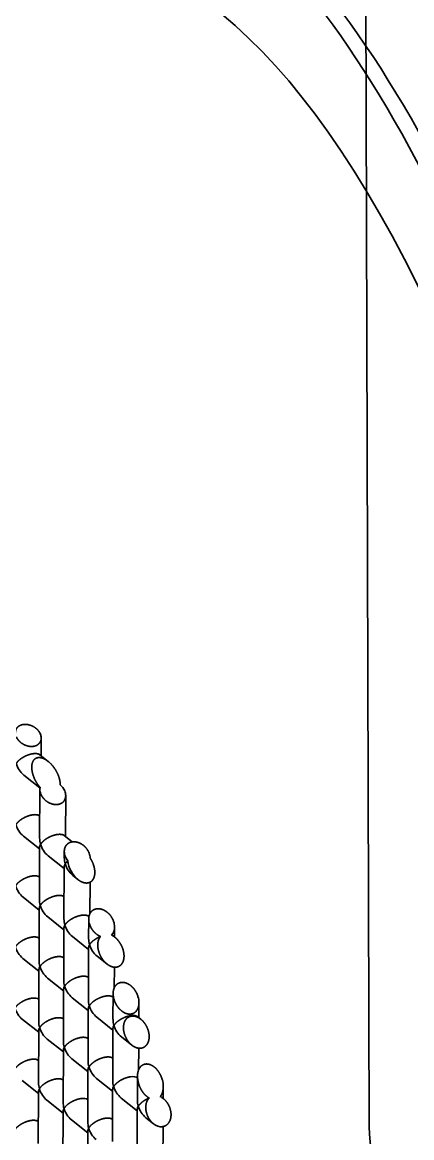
# Model space of a CAD drawing. Extents: x 23 to 587, y 4 to 413.
# Drawn here: x 427.5 to 435.02, y 151.61 to 173.17 of the extents above; entities that cross this region are included whole.
import ezdxf

# ---------------------------------------------------------------- set-up
doc = ezdxf.new("R2010")
doc.units = 0
doc.layers.get('0').update_dxf_attribs({"lineweight": 13})

# ---------------------------------------------------------------- blocks, each defined once
blk = doc.blocks.new('BLOCK6941')
at = {"color": 7, "lineweight": 35, "ltscale": 0.01708}
blk.add_line((3.295, 32.591), (3.291, 31.908), dxfattribs=at)
at = {"color": 7, "lineweight": 35, "ltscale": 0.010265}
blk.add_line((3.564, 31.691), (3.243, 31.946), dxfattribs=at)
at = {"color": 7, "lineweight": 35, "ltscale": 0.020012}
blk.add_line((3.246, 30.665), (2.62, 31.164), dxfattribs=at)
at = {"color": 7, "lineweight": 35, "ltscale": 0.047029}
blk.add_line((3.242, 30.61), (3.233, 28.729), dxfattribs=at)
at = {"color": 7, "lineweight": 35, "ltscale": 0.039578}
blk.add_line((4.241, 30.369), (4.233, 28.786), dxfattribs=at)
at = {"color": 7, "lineweight": 35, "ltscale": 0.00016101}
for p, q in [((3.237, 29.58), (3.232, 29.584)), ((3.226, 27.217), (3.221, 27.221)), ((4.179, 26.458), (4.174, 26.462)), ((3.214, 24.854), (3.209, 24.858)), ((4.167, 24.095), (4.162, 24.099)), ((5.12, 23.336), (5.115, 23.34)), ((3.203, 22.492), (3.198, 22.496)), ((6.074, 22.576), (6.069, 22.58)), ((4.156, 21.732), (4.151, 21.736)), ((5.109, 20.973), (5.104, 20.977)), ((3.192, 20.129), (3.187, 20.133)), ((6.062, 20.213), (6.057, 20.217)), ((7.015, 19.454), (7.01, 19.458)), ((4.145, 19.369), (4.14, 19.373)), ((5.098, 18.61), (5.093, 18.614)), ((3.18, 17.766), (3.175, 17.77)), ((6.051, 17.851), (6.046, 17.855))]:
    blk.add_line(p, q, dxfattribs=at)
at = {"color": 7, "lineweight": 35, "ltscale": 0.019884}
for p, q in [((3.231, 28.306), (2.609, 28.802)), ((4.184, 27.547), (3.562, 28.042)), ((3.22, 25.943), (2.597, 26.439)), ((4.173, 25.184), (3.551, 25.679)), ((5.126, 24.425), (4.504, 24.92)), ((3.208, 23.581), (2.586, 24.076)), ((4.161, 22.821), (3.539, 23.317)), ((5.114, 22.062), (4.492, 22.557)), ((3.197, 21.218), (2.575, 21.713)), ((6.067, 21.302), (5.445, 21.798)), ((4.15, 20.458), (3.528, 20.954)), ((5.103, 19.699), (4.481, 20.195)), ((6.056, 18.94), (5.434, 19.435)), ((3.185, 18.855), (2.563, 19.351)), ((4.139, 18.096), (3.516, 18.591)), ((7.009, 18.18), (6.387, 18.676)), ((5.092, 17.336), (4.47, 17.832))]:
    blk.add_line(p, q, dxfattribs=at)
at = {"color": 7, "lineweight": 35, "ltscale": 0.00981}
blk.add_line((4.492, 28.58), (4.185, 28.824), dxfattribs=at)
at = {"color": 7, "lineweight": 35, "ltscale": 0.050027}
for p, q in [((3.231, 28.368), (3.222, 26.366)), ((4.184, 27.608), (4.175, 25.607)), ((3.22, 26.005), (3.21, 24.004)), ((4.173, 25.245), (4.163, 23.244)), ((5.126, 24.486), (5.116, 22.485)), ((3.208, 23.642), (3.199, 21.641)), ((4.162, 22.883), (4.152, 20.882)), ((5.115, 22.123), (5.105, 20.122)), ((3.197, 21.279), (3.188, 19.278)), ((6.068, 21.364), (6.058, 19.363)), ((4.15, 20.52), (4.141, 18.519)), ((5.103, 19.761), (5.094, 17.76)), ((6.056, 19.001), (6.047, 17)), ((3.186, 18.917), (3.176, 16.916)), ((4.139, 18.157), (4.129, 16.156)), ((7.009, 18.242), (7, 16.241)), ((5.092, 17.398), (5.082, 15.397))]:
    blk.add_line(p, q, dxfattribs=at)
at = {"color": 7, "lineweight": 35, "ltscale": 0.0062}
blk.add_line((4.187, 28.218), (4.186, 27.97), dxfattribs=at)
at = {"color": 7, "lineweight": 35, "ltscale": 0.006405}
blk.add_line((4.715, 27.123), (4.515, 27.283), dxfattribs=at)
at = {"color": 7, "lineweight": 35, "ltscale": 0.030483}
blk.add_line((5.181, 27.02), (5.176, 25.801), dxfattribs=at)
at = {"color": 7, "lineweight": 35, "ltscale": 0.000420967}
blk.add_line((5.14, 25.692), (5.127, 25.702), dxfattribs=at)
at = {"color": 7, "lineweight": 35, "ltscale": 0.018788}
blk.add_line((5.131, 25.599), (5.128, 24.848), dxfattribs=at)
at = {"color": 7, "lineweight": 35, "ltscale": 0.009581}
blk.add_line((6.13, 25.288), (6.128, 24.905), dxfattribs=at)
at = {"color": 7, "lineweight": 35, "ltscale": 0.001916}
blk.add_line((6.14, 24.895), (6.08, 24.943), dxfattribs=at)
at = {"color": 7, "lineweight": 35, "ltscale": 0.01205}
blk.add_line((5.834, 23.86), (5.457, 24.161), dxfattribs=at)
at = {"color": 7, "lineweight": 35, "ltscale": 0.019886}
blk.add_line((6.122, 23.734), (6.119, 22.939), dxfattribs=at)
at = {"color": 7, "lineweight": 35, "ltscale": 0.024804}
blk.add_line((6.074, 22.718), (6.069, 21.726), dxfattribs=at)
at = {"color": 7, "lineweight": 35, "ltscale": 0.014488}
blk.add_line((7.073, 22.362), (7.07, 21.782), dxfattribs=at)
at = {"color": 7, "lineweight": 35, "ltscale": 0.003918}
blk.add_line((7.144, 21.723), (7.022, 21.821), dxfattribs=at)
at = {"color": 7, "lineweight": 35, "ltscale": 0.012696}
blk.add_line((6.796, 20.722), (6.398, 21.039), dxfattribs=at)
at = {"color": 7, "lineweight": 35, "ltscale": 0.020929}
blk.add_line((7.064, 20.603), (7.06, 19.766), dxfattribs=at)
at = {"color": 7, "lineweight": 35, "ltscale": 0.022933}
blk.add_line((7.016, 19.521), (7.011, 18.604), dxfattribs=at)
at = {"color": 7, "lineweight": 35, "ltscale": 0.011257}
blk.add_line((8.014, 19.111), (8.011, 18.66), dxfattribs=at)
at = {"color": 7, "lineweight": 35, "ltscale": 0.001662}
blk.add_line((8.015, 18.657), (7.963, 18.699), dxfattribs=at)
at = {"color": 7, "lineweight": 35, "ltscale": 0.00933}
blk.add_line((7.632, 17.684), (7.34, 17.917), dxfattribs=at)
at = {"color": 7, "lineweight": 35, "ltscale": 0.031912}
blk.add_line((8.006, 17.574), (8, 16.298), dxfattribs=at)
at = {"color": 7, "lineweight": 35}
for centre, radius, start, end in [((2.89, 32.588), 0.405, 0.4686, 24.8364), ((3.205, 31.865), 0.913, 196.3619, 230.1623), ((3.613, 30.609), 0.371, 168.1639, 179.8697), ((3.617, 30.301), 0.638, 23.0437, 49.6597), ((3.713, 30.614), 0.471, 180.4649, 202.9931), ((3.767, 30.366), 0.474, 0.3752, 22.9077), ((3.194, 29.502), 0.913, 196.3619, 230.1623), ((3.469, 28.354), 0.239, 146.5296, 176.692), ((4.07, 28.732), 0.837, 180.2046, 197.1191), ((4.147, 28.743), 0.913, 196.3619, 230.1623), ((4.742, 28.221), 0.555, 180.3671, 201.1331), ((4.622, 27.94), 0.564, 1.7894, 20.9843), ((4.422, 27.594), 0.239, 146.5034, 176.6622), ((5.023, 27.973), 0.837, 180.2046, 197.1191), ((4.695, 27.43), 0.557, 131.9293, 147.8831), ((5.1, 27.984), 0.913, 196.3619, 230.1623), ((4.883, 28.272), 0.705, 200.8329, 217.2893), ((5.444, 27.987), 1.131, 187.2383, 229.8613), ((3.182, 27.14), 0.913, 196.3619, 230.1623), ((4.059, 26.369), 0.837, 180.2046, 197.1191), ((3.458, 25.991), 0.239, 146.5034, 176.6622), ((4.135, 26.38), 0.913, 196.3619, 230.1623), ((5.012, 25.61), 0.837, 180.2046, 197.1191), ((5.792, 25.603), 0.66, 180.2903, 199.3312), ((5.465, 25.285), 0.665, 0.2083, 19.2568), ((4.411, 25.232), 0.239, 146.5034, 176.6622), ((5.088, 25.621), 0.913, 196.3619, 230.1623), ((5.364, 24.472), 0.239, 146.5034, 176.6622), ((5.965, 24.851), 0.837, 180.2046, 197.1191), ((6.041, 24.862), 0.913, 196.3619, 230.1623), ((5.959, 24.783), 0.201, 52.7762, 74.9782), ((5.714, 24.368), 0.678, 51.1107, 64.0704), ((3.171, 24.777), 0.913, 196.3619, 230.1623), ((3.447, 23.628), 0.239, 146.5034, 176.6622), ((4.047, 24.007), 0.837, 180.2046, 197.1191), ((4.124, 24.018), 0.913, 196.3619, 230.1623), ((4.4, 22.869), 0.239, 146.5034, 176.6622), ((5.001, 23.247), 0.837, 180.2046, 197.1191), ((5.077, 23.258), 0.913, 196.3619, 230.1623), ((5.954, 22.488), 0.837, 180.2046, 197.1191), ((6.871, 22.721), 0.797, 180.2236, 197.5528), ((6.27, 22.36), 0.803, 0.1425, 17.4786), ((3.159, 22.414), 0.913, 196.3619, 230.1623), ((5.353, 22.11), 0.239, 146.5296, 176.692), ((6.03, 22.499), 0.913, 196.3594, 230.1725), ((4.036, 21.644), 0.837, 180.2046, 197.1191), ((6.907, 21.729), 0.837, 180.2046, 197.1191), ((3.435, 21.265), 0.239, 146.5034, 176.6622), ((4.113, 21.655), 0.913, 196.3619, 230.1623), ((6.306, 21.35), 0.239, 146.5296, 176.692), ((6.983, 21.74), 0.913, 196.3619, 230.1623), ((4.989, 20.885), 0.837, 180.2046, 197.1191), ((4.388, 20.506), 0.239, 146.5296, 176.692), ((5.066, 20.896), 0.913, 196.3619, 230.1623), ((5.341, 19.747), 0.239, 146.5034, 176.6622), ((5.942, 20.125), 0.837, 180.2046, 197.1191), ((6.019, 20.136), 0.913, 196.3619, 230.1623), ((7.999, 19.524), 0.983, 180.165, 195.764), ((3.424, 18.903), 0.239, 146.5034, 176.6622), ((4.025, 19.281), 0.837, 180.2046, 197.1191), ((4.101, 19.292), 0.913, 196.3619, 230.1623), ((6.294, 18.987), 0.239, 146.5034, 176.6622), ((6.895, 19.366), 0.837, 180.2046, 197.1191), ((6.972, 19.377), 0.913, 196.3619, 230.1623), ((7.023, 19.109), 0.991, 0.084, 15.6883), ((7.848, 18.606), 0.837, 180.1991, 197.116), ((7.842, 18.539), 0.201, 52.7762, 74.9784), ((7.641, 18.192), 0.598, 51.1667, 64.9004), ((4.377, 18.144), 0.239, 146.5296, 176.692), ((4.978, 18.522), 0.837, 180.2046, 197.1191), ((5.054, 18.533), 0.913, 196.3619, 230.1623), ((7.248, 18.228), 0.239, 146.5296, 176.692), ((7.925, 18.617), 0.913, 196.3619, 230.1623), ((5.931, 17.763), 0.837, 180.2046, 197.1191), ((5.33, 17.384), 0.239, 146.5296, 176.692), ((6.007, 17.773), 0.913, 196.3619, 230.1623)]:
    blk.add_arc(centre, radius, start, end, dxfattribs=at)
for centre, major_axis, ratio, start_param, end_param in [((5.647, 25.431), (0.309, -0.496), 0.747027, 0.157994, 0.871052), ((2.745, 22.217), (0.489, 0.234), 0.464922, 0.221717, 0.956598), ((2.734, 19.855), (0.489, 0.234), 0.464922, 0.221717, 0.956598), ((6.557, 19.18), (0.489, 0.234), 0.464922, 0.221717, 0.956598), ((4.64, 18.336), (0.489, 0.234), 0.464922, 0.221717, 0.956598), ((7.827, 18.174), (0.244, -0.58), 0.732244, 5.352976, 6.08424)]:
    blk.add_ellipse(centre, major_axis=major_axis, ratio=ratio, start_param=start_param, end_param=end_param, dxfattribs=at)
for points, knots in [([(2.296, 32.804), (2.296, 32.846), (2.303, 32.889), (2.317, 32.929), (2.361, 33.005), (2.434, 33.063), (2.477, 33.086), (2.602, 33.129), (2.746, 33.127), (2.835, 33.109), (2.998, 33.047), (3.13, 32.945), (3.185, 32.887), (3.228, 32.824), (3.258, 32.758)], [0, 0, 0, 0, 0, 0, 0.468689, 0.468689, 0.468689, 0.949083, 0.949083, 0.949083, 1.707859, 1.707859, 1.707859, 2.43646, 2.43646, 2.43646, 2.43646, 2.43646, 2.43646]), ([(3.295, 32.591), (3.295, 32.548), (3.288, 32.505), (3.273, 32.464), (3.229, 32.387), (3.157, 32.327), (3.114, 32.303), (2.989, 32.259), (2.844, 32.262), (2.755, 32.282), (2.592, 32.346), (2.46, 32.45), (2.406, 32.508), (2.363, 32.572), (2.333, 32.638)], [0, 0, 0, 0, 0, 0, 0.471007, 0.471007, 0.471007, 0.953707, 0.953707, 0.953707, 1.715188, 1.715188, 1.715188, 2.446012, 2.446012, 2.446012, 2.446012, 2.446012, 2.446012]), ([(2.328, 31.608), (2.344, 31.634), (2.363, 31.661), (2.387, 31.688), (2.47, 31.771), (2.584, 31.85), (2.677, 31.902), (2.801, 31.952), (2.926, 31.979), (2.945, 31.983), (2.964, 31.986), (2.983, 31.989)], [0, 0, 0, 0, 0, 0, 0.437223, 0.437223, 0.437223, 1.382095, 1.382095, 1.382095, 1.555484, 1.555484, 1.555484, 1.555484, 1.555484, 1.555484]), ([(3.243, 31.946), (3.22, 31.965), (3.189, 31.98), (3.151, 31.991), (3.092, 31.996), (3.027, 31.993), (3.012, 31.992), (2.998, 31.991), (2.983, 31.989)], [0, 0, 0, 0, 0, 0, 0.4890695, 0.4890695, 0.4890695, 0.6239272, 0.6239272, 0.6239272, 0.6239272, 0.6239272, 0.6239272]), ([(3.174, 31.836), (3.14, 31.832), (3.107, 31.822), (3.079, 31.808), (2.994, 31.747), (2.951, 31.659), (2.935, 31.593), (2.911, 31.374), (2.97, 31.144), (3.031, 30.995), (3.12, 30.839), (3.239, 30.698), (3.242, 30.694), (3.246, 30.69), (3.25, 30.686)], [0, 0, 0, 0, 0, 0, 0.314148, 0.314148, 0.314148, 1.033329, 1.033329, 1.033329, 2.682772, 2.682772, 2.682772, 2.735158, 2.735158, 2.735158, 2.735158, 2.735158, 2.735158]), ([(3.174, 31.836), (3.223, 31.843), (3.276, 31.839), (3.328, 31.825), (3.409, 31.793), (3.483, 31.75), (3.511, 31.731), (3.538, 31.711), (3.564, 31.691)], [0, 0, 0, 0, 0, 0, 0.4500898, 0.4500898, 0.4500898, 0.7491457, 0.7491457, 0.7491457, 0.7491457, 0.7491457, 0.7491457]), ([(3.564, 31.691), (3.655, 31.618), (3.733, 31.535), (3.8, 31.447), (3.913, 31.266), (3.988, 31.075), (4.014, 30.98), (4.03, 30.883), (4.03, 30.787)], [0, 0, 0, 0, 0, 0, 1.03938, 1.03938, 1.03938, 2.041673, 2.041673, 2.041673, 2.041673, 2.041673, 2.041673]), ([(4.241, 30.369), (4.24, 30.299), (4.225, 30.231), (4.194, 30.167), (4.109, 30.077), (3.985, 30.03), (3.931, 30.02), (3.814, 30.017), (3.697, 30.045), (3.64, 30.067), (3.51, 30.134), (3.403, 30.229), (3.35, 30.292), (3.308, 30.36), (3.279, 30.43)], [0, 0, 0, 0, 0, 0, 0.72818, 0.72818, 0.72818, 1.23458, 1.23458, 1.23458, 1.755464, 1.755464, 1.755464, 2.500636, 2.500636, 2.500636, 2.500636, 2.500636, 2.500636]), ([(2.317, 29.245), (2.333, 29.271), (2.352, 29.298), (2.376, 29.325), (2.459, 29.408), (2.573, 29.487), (2.666, 29.539), (2.789, 29.589), (2.914, 29.617), (2.934, 29.62), (2.953, 29.624), (2.972, 29.626)], [0, 0, 0, 0, 0, 0, 0.437223, 0.437223, 0.437223, 1.382095, 1.382095, 1.382095, 1.555484, 1.555484, 1.555484, 1.555484, 1.555484, 1.555484]), ([(3.232, 29.584), (3.209, 29.602), (3.178, 29.617), (3.139, 29.628), (3.081, 29.634), (3.016, 29.631), (3.001, 29.629), (2.987, 29.628), (2.972, 29.626)], [0, 0, 0, 0, 0, 0, 0.4890695, 0.4890695, 0.4890695, 0.6239272, 0.6239272, 0.6239272, 0.6239272, 0.6239272, 0.6239272]), ([(3.27, 28.486), (3.286, 28.512), (3.305, 28.539), (3.329, 28.566), (3.412, 28.649), (3.526, 28.728), (3.619, 28.78), (3.743, 28.829), (3.867, 28.857), (3.887, 28.861), (3.906, 28.864), (3.925, 28.867)], [0, 0, 0, 0, 0, 0, 0.437223, 0.437223, 0.437223, 1.382095, 1.382095, 1.382095, 1.555484, 1.555484, 1.555484, 1.555484, 1.555484, 1.555484]), ([(4.185, 28.824), (4.162, 28.843), (4.131, 28.858), (4.092, 28.868), (4.034, 28.874), (3.969, 28.871), (3.954, 28.87), (3.94, 28.869), (3.925, 28.867)], [0, 0, 0, 0, 0, 0, 0.4890695, 0.4890695, 0.4890695, 0.6239272, 0.6239272, 0.6239272, 0.6239272, 0.6239272, 0.6239272]), ([(4.187, 28.218), (4.188, 28.291), (4.202, 28.363), (4.233, 28.431), (4.318, 28.527), (4.444, 28.576), (4.501, 28.587), (4.649, 28.589), (4.797, 28.537), (4.878, 28.489), (4.993, 28.396), (5.079, 28.283), (5.107, 28.237), (5.131, 28.19), (5.149, 28.142)], [0, 0, 0, 0, 0, 0, 0.745746, 0.745746, 0.745746, 1.262089, 1.262089, 1.262089, 2.055742, 2.055742, 2.055742, 2.550669, 2.550669, 2.550669, 2.550669, 2.550669, 2.550669]), ([(5.088, 26.992), (5.104, 26.994), (5.121, 26.997), (5.137, 27.002), (5.167, 27.012), (5.195, 27.027), (5.209, 27.035), (5.276, 27.084), (5.322, 27.153), (5.346, 27.215), (5.385, 27.401), (5.355, 27.598), (5.317, 27.722), (5.26, 27.844), (5.186, 27.957)], [0, 0, 0, 0, 0, 0, 0.152614, 0.152614, 0.152614, 0.303071, 0.303071, 0.303071, 0.967058, 0.967058, 0.967058, 2.220928, 2.220928, 2.220928, 2.220928, 2.220928, 2.220928]), ([(2.305, 26.882), (2.321, 26.909), (2.341, 26.935), (2.364, 26.962), (2.447, 27.045), (2.561, 27.125), (2.654, 27.176), (2.778, 27.226), (2.903, 27.254), (2.922, 27.258), (2.942, 27.261), (2.961, 27.263)], [0, 0, 0, 0, 0, 0, 0.437223, 0.437223, 0.437223, 1.382095, 1.382095, 1.382095, 1.555484, 1.555484, 1.555484, 1.555484, 1.555484, 1.555484]), ([(3.221, 27.221), (3.197, 27.24), (3.166, 27.255), (3.128, 27.265), (3.069, 27.271), (3.004, 27.268), (2.99, 27.267), (2.975, 27.265), (2.961, 27.263)], [0, 0, 0, 0, 0, 0, 0.4890695, 0.4890695, 0.4890695, 0.6239272, 0.6239272, 0.6239272, 0.6239272, 0.6239272, 0.6239272]), ([(5.088, 26.992), (5.065, 26.989), (5.041, 26.988), (5.017, 26.989), (4.937, 26.999), (4.859, 27.028), (4.807, 27.056), (4.76, 27.088), (4.715, 27.123)], [0, 0, 0, 0, 0, 0, 0.2104105, 0.2104105, 0.2104105, 0.7052395, 0.7052395, 0.7052395, 0.7052395, 0.7052395, 0.7052395]), ([(3.258, 26.123), (3.274, 26.149), (3.294, 26.176), (3.317, 26.203), (3.4, 26.286), (3.514, 26.365), (3.608, 26.417), (3.731, 26.467), (3.856, 26.495), (3.875, 26.498), (3.895, 26.501), (3.914, 26.504)], [0, 0, 0, 0, 0, 0, 0.437223, 0.437223, 0.437223, 1.382095, 1.382095, 1.382095, 1.555484, 1.555484, 1.555484, 1.555484, 1.555484, 1.555484]), ([(4.174, 26.462), (4.15, 26.48), (4.119, 26.495), (4.081, 26.506), (4.022, 26.512), (3.957, 26.508), (3.943, 26.507), (3.928, 26.506), (3.914, 26.504)], [0, 0, 0, 0, 0, 0, 0.4890695, 0.4890695, 0.4890695, 0.6239272, 0.6239272, 0.6239272, 0.6239272, 0.6239272, 0.6239272]), ([(5.131, 25.599), (5.132, 25.678), (5.146, 25.755), (5.176, 25.829), (5.237, 25.906), (5.322, 25.955), (5.339, 25.963), (5.382, 25.981), (5.428, 25.991), (5.458, 25.995), (5.518, 25.997), (5.579, 25.988), (5.609, 25.981), (5.729, 25.945), (5.838, 25.876), (5.909, 25.813), (5.992, 25.713), (6.052, 25.604), (6.068, 25.571), (6.081, 25.538), (6.093, 25.505)], [0, 0, 0, 0, 0, 0, 0.77028, 0.77028, 0.77028, 0.943743, 0.943743, 0.943743, 1.208209, 1.208209, 1.208209, 1.480063, 1.480063, 1.480063, 2.293285, 2.293285, 2.293285, 2.624782, 2.624782, 2.624782, 2.624782, 2.624782, 2.624782]), ([(4.212, 25.364), (4.227, 25.39), (4.247, 25.417), (4.27, 25.443), (4.353, 25.527), (4.467, 25.606), (4.561, 25.657), (4.684, 25.707), (4.809, 25.735), (4.829, 25.739), (4.848, 25.742), (4.867, 25.745)], [0, 0, 0, 0, 0, 0, 0.437223, 0.437223, 0.437223, 1.382095, 1.382095, 1.382095, 1.555484, 1.555484, 1.555484, 1.555484, 1.555484, 1.555484]), ([(5.127, 25.702), (5.103, 25.721), (5.072, 25.736), (5.034, 25.746), (4.976, 25.752), (4.91, 25.749), (4.896, 25.748), (4.881, 25.746), (4.867, 25.745)], [0, 0, 0, 0, 0, 0, 0.4890695, 0.4890695, 0.4890695, 0.6239272, 0.6239272, 0.6239272, 0.6239272, 0.6239272, 0.6239272]), ([(5.586, 24.922), (5.5, 24.957), (5.421, 25.01), (5.352, 25.074), (5.269, 25.174), (5.209, 25.284), (5.194, 25.317), (5.18, 25.35), (5.168, 25.384)], [0, 0, 0, 0, 0, 0, 0.805336, 0.805336, 0.805336, 1.140952, 1.140952, 1.140952, 1.140952, 1.140952, 1.140952]), ([(2.294, 24.52), (2.31, 24.546), (2.329, 24.573), (2.353, 24.599), (2.436, 24.683), (2.55, 24.762), (2.643, 24.813), (2.767, 24.863), (2.892, 24.891), (2.911, 24.895), (2.93, 24.898), (2.949, 24.901)], [0, 0, 0, 0, 0, 0, 0.437223, 0.437223, 0.437223, 1.382095, 1.382095, 1.382095, 1.555484, 1.555484, 1.555484, 1.555484, 1.555484, 1.555484]), ([(3.209, 24.858), (3.186, 24.877), (3.155, 24.892), (3.116, 24.902), (3.058, 24.908), (2.993, 24.905), (2.978, 24.904), (2.964, 24.902), (2.949, 24.901)], [0, 0, 0, 0, 0, 0, 0.4890695, 0.4890695, 0.4890695, 0.6239272, 0.6239272, 0.6239272, 0.6239272, 0.6239272, 0.6239272]), ([(5.165, 24.604), (5.18, 24.63), (5.199, 24.657), (5.223, 24.683), (5.291, 24.752), (5.379, 24.817), (5.442, 24.856), (5.512, 24.892), (5.586, 24.922)], [0, 0, 0, 0, 0, 0, 0.43269, 0.43269, 0.43269, 1.134281, 1.134281, 1.134281, 1.134281, 1.134281, 1.134281]), ([(5.586, 24.922), (5.542, 24.872), (5.511, 24.811), (5.492, 24.746), (5.465, 24.567), (5.497, 24.379), (5.534, 24.264), (5.609, 24.107), (5.72, 23.968), (5.755, 23.929), (5.793, 23.893), (5.834, 23.86)], [0, 0, 0, 0, 0, 0, 0.658275, 0.658275, 0.658275, 1.775568, 1.775568, 1.775568, 2.231345, 2.231345, 2.231345, 2.231345, 2.231345, 2.231345]), ([(6.14, 24.895), (6.189, 24.856), (6.234, 24.812), (6.274, 24.765), (6.381, 24.62), (6.454, 24.458), (6.486, 24.348), (6.509, 24.18), (6.483, 24.019), (6.468, 23.966), (6.425, 23.87), (6.351, 23.793), (6.305, 23.762), (6.253, 23.743), (6.197, 23.736)], [0, 0, 0, 0, 0, 0, 0.544782, 0.544782, 0.544782, 1.61033, 1.61033, 1.61033, 2.132179, 2.132179, 2.132179, 2.643686, 2.643686, 2.643686, 2.643686, 2.643686, 2.643686]), ([(3.247, 23.76), (3.263, 23.786), (3.282, 23.813), (3.306, 23.84), (3.389, 23.923), (3.503, 24.003), (3.596, 24.054), (3.72, 24.104), (3.845, 24.132), (3.864, 24.136), (3.883, 24.139), (3.902, 24.141)], [0, 0, 0, 0, 0, 0, 0.437223, 0.437223, 0.437223, 1.382095, 1.382095, 1.382095, 1.555484, 1.555484, 1.555484, 1.555484, 1.555484, 1.555484]), ([(4.162, 24.099), (4.139, 24.118), (4.108, 24.133), (4.07, 24.143), (4.011, 24.149), (3.946, 24.146), (3.932, 24.145), (3.917, 24.143), (3.902, 24.141)], [0, 0, 0, 0, 0, 0, 0.4890695, 0.4890695, 0.4890695, 0.6239272, 0.6239272, 0.6239272, 0.6239272, 0.6239272, 0.6239272]), ([(5.834, 23.86), (5.883, 23.821), (5.937, 23.786), (5.996, 23.758), (6.075, 23.735), (6.152, 23.733), (6.167, 23.733), (6.182, 23.734), (6.197, 23.736)], [0, 0, 0, 0, 0, 0, 0.5516245, 0.5516245, 0.5516245, 0.6872573, 0.6872573, 0.6872573, 0.6872573, 0.6872573, 0.6872573]), ([(4.2, 23.001), (4.216, 23.027), (4.235, 23.054), (4.259, 23.081), (4.342, 23.164), (4.456, 23.243), (4.549, 23.295), (4.673, 23.345), (4.798, 23.372), (4.817, 23.376), (4.836, 23.379), (4.855, 23.382)], [0, 0, 0, 0, 0, 0, 0.437223, 0.437223, 0.437223, 1.382095, 1.382095, 1.382095, 1.555484, 1.555484, 1.555484, 1.555484, 1.555484, 1.555484]), ([(5.115, 23.34), (5.092, 23.358), (5.061, 23.373), (5.023, 23.384), (4.964, 23.39), (4.899, 23.386), (4.885, 23.385), (4.87, 23.384), (4.855, 23.382)], [0, 0, 0, 0, 0, 0, 0.4890695, 0.4890695, 0.4890695, 0.6239272, 0.6239272, 0.6239272, 0.6239272, 0.6239272, 0.6239272]), ([(6.074, 22.718), (6.075, 22.793), (6.085, 22.867), (6.108, 22.938), (6.174, 23.053), (6.286, 23.125), (6.343, 23.145), (6.435, 23.155), (6.528, 23.138), (6.559, 23.13), (6.681, 23.086), (6.788, 23.007), (6.857, 22.936), (6.938, 22.827), (6.996, 22.708), (7.011, 22.673), (7.024, 22.637), (7.036, 22.601)], [0, 0, 0, 0, 0, 0, 0.71349, 0.71349, 0.71349, 1.257501, 1.257501, 1.257501, 1.53754, 1.53754, 1.53754, 2.379198, 2.379198, 2.379198, 2.727183, 2.727183, 2.727183, 2.727183, 2.727183, 2.727183]), ([(2.283, 22.157), (2.298, 22.183), (2.318, 22.21), (2.341, 22.237), (2.424, 22.32), (2.539, 22.399), (2.632, 22.451), (2.755, 22.501), (2.88, 22.528), (2.9, 22.532), (2.919, 22.535), (2.938, 22.538)], [0, 0, 0, 0, 0, 0, 0.437223, 0.437223, 0.437223, 1.382095, 1.382095, 1.382095, 1.555484, 1.555484, 1.555484, 1.555484, 1.555484, 1.555484]), ([(5.153, 22.241), (5.169, 22.268), (5.188, 22.295), (5.212, 22.321), (5.295, 22.405), (5.409, 22.484), (5.502, 22.535), (5.626, 22.585), (5.751, 22.613), (5.77, 22.617), (5.789, 22.62), (5.808, 22.622)], [0, 0, 0, 0, 0, 0, 0.437223, 0.437223, 0.437223, 1.382095, 1.382095, 1.382095, 1.555484, 1.555484, 1.555484, 1.555484, 1.555484, 1.555484]), ([(6.069, 22.58), (6.045, 22.599), (6.014, 22.614), (5.976, 22.624), (5.917, 22.63), (5.852, 22.627), (5.838, 22.626), (5.823, 22.624), (5.808, 22.622)], [0, 0, 0, 0, 0, 0, 0.4890695, 0.4890695, 0.4890695, 0.6239272, 0.6239272, 0.6239272, 0.6239272, 0.6239272, 0.6239272]), ([(7.073, 22.362), (7.072, 22.277), (7.059, 22.192), (7.03, 22.11), (6.971, 22.022), (6.883, 21.964), (6.867, 21.955), (6.831, 21.939), (6.793, 21.928), (6.773, 21.924), (6.737, 21.92), (6.701, 21.921), (6.685, 21.922), (6.653, 21.925), (6.622, 21.932), (6.606, 21.936), (6.528, 21.96), (6.455, 22.001), (6.401, 22.04), (6.291, 22.141), (6.206, 22.261), (6.166, 22.332), (6.134, 22.405), (6.111, 22.481)], [0, 0, 0, 0, 0, 0, 0.809496, 0.809496, 0.809496, 0.991136, 0.991136, 0.991136, 1.174712, 1.174712, 1.174712, 1.315473, 1.315473, 1.315473, 1.456233, 1.456233, 1.456233, 2.027778, 2.027778, 2.027778, 2.749754, 2.749754, 2.749754, 2.749754, 2.749754, 2.749754]), ([(3.236, 21.397), (3.252, 21.424), (3.271, 21.451), (3.295, 21.477), (3.378, 21.561), (3.492, 21.64), (3.585, 21.691), (3.708, 21.741), (3.833, 21.769), (3.853, 21.773), (3.872, 21.776), (3.891, 21.778)], [0, 0, 0, 0, 0, 0, 0.437223, 0.437223, 0.437223, 1.382095, 1.382095, 1.382095, 1.555484, 1.555484, 1.555484, 1.555484, 1.555484, 1.555484]), ([(4.151, 21.736), (4.128, 21.755), (4.097, 21.77), (4.058, 21.78), (4, 21.786), (3.935, 21.783), (3.92, 21.782), (3.906, 21.78), (3.891, 21.778)], [0, 0, 0, 0, 0, 0, 0.4890695, 0.4890695, 0.4890695, 0.6239272, 0.6239272, 0.6239272, 0.6239272, 0.6239272, 0.6239272]), ([(6.106, 21.482), (6.122, 21.508), (6.142, 21.535), (6.165, 21.562), (6.248, 21.645), (6.362, 21.724), (6.455, 21.776), (6.579, 21.826), (6.704, 21.854), (6.723, 21.858), (6.743, 21.861), (6.761, 21.863)], [0, 0, 0, 0, 0, 0, 0.437223, 0.437223, 0.437223, 1.382095, 1.382095, 1.382095, 1.555484, 1.555484, 1.555484, 1.555484, 1.555484, 1.555484]), ([(6.786, 21.844), (6.767, 21.841), (6.749, 21.838), (6.731, 21.832), (6.697, 21.82), (6.665, 21.803), (6.65, 21.794), (6.594, 21.753), (6.549, 21.698), (6.524, 21.652), (6.477, 21.53), (6.467, 21.396), (6.472, 21.315), (6.505, 21.134), (6.584, 20.962), (6.641, 20.872), (6.712, 20.789), (6.796, 20.722)], [0, 0, 0, 0, 0, 0, 0.169785, 0.169785, 0.169785, 0.337972, 0.337972, 0.337972, 0.838272, 0.838272, 0.838272, 1.591857, 1.591857, 1.591857, 2.522119, 2.522119, 2.522119, 2.522119, 2.522119, 2.522119]), ([(7.022, 21.821), (6.998, 21.839), (6.967, 21.855), (6.929, 21.865), (6.87, 21.871), (6.805, 21.868), (6.791, 21.867), (6.776, 21.865), (6.761, 21.863)], [0, 0, 0, 0, 0, 0, 0.4890695, 0.4890695, 0.4890695, 0.6239272, 0.6239272, 0.6239272, 0.6239272, 0.6239272, 0.6239272]), ([(6.786, 21.844), (6.808, 21.846), (6.83, 21.848), (6.853, 21.847), (6.93, 21.839), (7.005, 21.813), (7.055, 21.788), (7.101, 21.757), (7.144, 21.723)], [0, 0, 0, 0, 0, 0, 0.2015727, 0.2015727, 0.2015727, 0.6776482, 0.6776482, 0.6776482, 0.6776482, 0.6776482, 0.6776482]), ([(7.144, 21.723), (7.214, 21.667), (7.275, 21.601), (7.327, 21.528), (7.424, 21.352), (7.471, 21.161), (7.48, 21.05), (7.464, 20.887), (7.389, 20.748), (7.357, 20.705), (7.299, 20.653), (7.226, 20.621), (7.202, 20.613), (7.177, 20.607), (7.152, 20.604)], [0, 0, 0, 0, 0, 0, 0.77496, 0.77496, 0.77496, 1.784409, 1.784409, 1.784409, 2.284246, 2.284246, 2.284246, 2.519532, 2.519532, 2.519532, 2.519532, 2.519532, 2.519532]), ([(4.189, 20.638), (4.205, 20.664), (4.224, 20.691), (4.248, 20.718), (4.331, 20.801), (4.445, 20.88), (4.538, 20.932), (4.662, 20.982), (4.787, 21.01), (4.806, 21.014), (4.825, 21.017), (4.844, 21.019)], [0, 0, 0, 0, 0, 0, 0.437223, 0.437223, 0.437223, 1.382095, 1.382095, 1.382095, 1.555484, 1.555484, 1.555484, 1.555484, 1.555484, 1.555484]), ([(5.104, 20.977), (5.081, 20.995), (5.05, 21.011), (5.011, 21.021), (4.953, 21.027), (4.888, 21.024), (4.873, 21.023), (4.859, 21.021), (4.844, 21.019)], [0, 0, 0, 0, 0, 0, 0.4890695, 0.4890695, 0.4890695, 0.6239272, 0.6239272, 0.6239272, 0.6239272, 0.6239272, 0.6239272]), ([(6.796, 20.722), (6.832, 20.693), (6.871, 20.667), (6.914, 20.644), (6.986, 20.615), (7.062, 20.601), (7.092, 20.599), (7.122, 20.6), (7.152, 20.604)], [0, 0, 0, 0, 0, 0, 0.4064649, 0.4064649, 0.4064649, 0.6740421, 0.6740421, 0.6740421, 0.6740421, 0.6740421, 0.6740421]), ([(2.271, 19.794), (2.287, 19.82), (2.306, 19.847), (2.33, 19.874), (2.413, 19.957), (2.527, 20.036), (2.62, 20.088), (2.744, 20.138), (2.869, 20.166), (2.888, 20.17), (2.908, 20.173), (2.926, 20.175)], [0, 0, 0, 0, 0, 0, 0.437223, 0.437223, 0.437223, 1.382095, 1.382095, 1.382095, 1.555484, 1.555484, 1.555484, 1.555484, 1.555484, 1.555484]), ([(5.142, 19.879), (5.158, 19.905), (5.177, 19.932), (5.201, 19.959), (5.284, 20.042), (5.398, 20.121), (5.491, 20.173), (5.615, 20.223), (5.74, 20.25), (5.759, 20.254), (5.778, 20.257), (5.797, 20.26)], [0, 0, 0, 0, 0, 0, 0.437223, 0.437223, 0.437223, 1.382095, 1.382095, 1.382095, 1.555484, 1.555484, 1.555484, 1.555484, 1.555484, 1.555484]), ([(6.057, 20.217), (6.034, 20.236), (6.003, 20.251), (5.964, 20.262), (5.906, 20.268), (5.841, 20.264), (5.826, 20.263), (5.812, 20.262), (5.797, 20.26)], [0, 0, 0, 0, 0, 0, 0.4890695, 0.4890695, 0.4890695, 0.6239272, 0.6239272, 0.6239272, 0.6239272, 0.6239272, 0.6239272]), ([(7.016, 19.521), (7.016, 19.602), (7.026, 19.682), (7.048, 19.76), (7.093, 19.851), (7.165, 19.919), (7.18, 19.931), (7.213, 19.954), (7.249, 19.971), (7.268, 19.978), (7.308, 19.99), (7.35, 19.994), (7.372, 19.994), (7.426, 19.991), (7.481, 19.978), (7.513, 19.967), (7.636, 19.911), (7.741, 19.819), (7.807, 19.74), (7.884, 19.62), (7.939, 19.493), (7.954, 19.454), (7.966, 19.416), (7.977, 19.377)], [0, 0, 0, 0, 0, 0, 0.751205, 0.751205, 0.751205, 0.938492, 0.938492, 0.938492, 1.127393, 1.127393, 1.127393, 1.319131, 1.319131, 1.319131, 1.612316, 1.612316, 1.612316, 2.490221, 2.490221, 2.490221, 2.85318, 2.85318, 2.85318, 2.85318, 2.85318, 2.85318]), ([(3.224, 19.035), (3.24, 19.061), (3.26, 19.088), (3.283, 19.115), (3.366, 19.198), (3.48, 19.277), (3.573, 19.329), (3.697, 19.379), (3.822, 19.406), (3.841, 19.41), (3.861, 19.413), (3.88, 19.416)], [0, 0, 0, 0, 0, 0, 0.437223, 0.437223, 0.437223, 1.382095, 1.382095, 1.382095, 1.555484, 1.555484, 1.555484, 1.555484, 1.555484, 1.555484]), ([(4.14, 19.373), (4.116, 19.392), (4.085, 19.407), (4.047, 19.418), (3.988, 19.424), (3.923, 19.42), (3.909, 19.419), (3.894, 19.418), (3.88, 19.416)], [0, 0, 0, 0, 0, 0, 0.4890695, 0.4890695, 0.4890695, 0.6239272, 0.6239272, 0.6239272, 0.6239272, 0.6239272, 0.6239272]), ([(6.095, 19.119), (6.111, 19.146), (6.13, 19.173), (6.154, 19.199), (6.237, 19.283), (6.351, 19.362), (6.444, 19.413), (6.568, 19.463), (6.693, 19.491), (6.712, 19.495), (6.731, 19.498), (6.75, 19.5)], [0, 0, 0, 0, 0, 0, 0.437223, 0.437223, 0.437223, 1.382095, 1.382095, 1.382095, 1.555484, 1.555484, 1.555484, 1.555484, 1.555484, 1.555484]), ([(7.469, 18.677), (7.378, 18.727), (7.297, 18.798), (7.229, 18.88), (7.15, 19.004), (7.092, 19.136), (7.077, 19.176), (7.064, 19.216), (7.052, 19.257)], [0, 0, 0, 0, 0, 0, 0.900841, 0.900841, 0.900841, 1.281383, 1.281383, 1.281383, 1.281383, 1.281383, 1.281383]), ([(8.014, 19.111), (8.013, 19.037), (8.005, 18.963), (7.988, 18.891), (7.957, 18.815), (7.909, 18.751), (7.904, 18.745), (7.899, 18.739), (7.894, 18.733)], [0, 0, 0, 0, 0, 0, 0.6852134, 0.6852134, 0.6852134, 0.7601627, 0.7601627, 0.7601627, 0.7601627, 0.7601627, 0.7601627]), ([(4.177, 18.275), (4.193, 18.302), (4.213, 18.329), (4.236, 18.355), (4.319, 18.439), (4.433, 18.518), (4.527, 18.569), (4.65, 18.619), (4.775, 18.647), (4.794, 18.651), (4.814, 18.654), (4.833, 18.656)], [0, 0, 0, 0, 0, 0, 0.437223, 0.437223, 0.437223, 1.382095, 1.382095, 1.382095, 1.555484, 1.555484, 1.555484, 1.555484, 1.555484, 1.555484]), ([(7.048, 18.36), (7.064, 18.386), (7.083, 18.413), (7.106, 18.439), (7.174, 18.507), (7.263, 18.573), (7.326, 18.612), (7.395, 18.648), (7.469, 18.677)], [0, 0, 0, 0, 0, 0, 0.43269, 0.43269, 0.43269, 1.134279, 1.134279, 1.134279, 1.134279, 1.134279, 1.134279]), ([(7.469, 18.677), (7.424, 18.633), (7.389, 18.579), (7.365, 18.52), (7.322, 18.352), (7.337, 18.173), (7.365, 18.062), (7.43, 17.912), (7.529, 17.782), (7.561, 17.746), (7.595, 17.713), (7.632, 17.684)], [0, 0, 0, 0, 0, 0, 0.598124, 0.598124, 0.598124, 1.610725, 1.610725, 1.610725, 2.01947, 2.01947, 2.01947, 2.01947, 2.01947, 2.01947]), ([(8.015, 18.657), (8.105, 18.586), (8.179, 18.496), (8.236, 18.396), (8.306, 18.212), (8.32, 18.023), (8.315, 17.943), (8.286, 17.813), (8.218, 17.704), (8.184, 17.664), (8.125, 17.616), (8.054, 17.586), (8.031, 17.579), (8.007, 17.573), (7.982, 17.57)], [0, 0, 0, 0, 0, 0, 0.989693, 0.989693, 0.989693, 1.718831, 1.718831, 1.718831, 2.201891, 2.201891, 2.201891, 2.427552, 2.427552, 2.427552, 2.427552, 2.427552, 2.427552]), ([(2.26, 17.431), (2.276, 17.458), (2.295, 17.485), (2.319, 17.511), (2.402, 17.595), (2.516, 17.674), (2.609, 17.725), (2.733, 17.775), (2.858, 17.803), (2.877, 17.807), (2.896, 17.81), (2.915, 17.812)], [0, 0, 0, 0, 0, 0, 0.437223, 0.437223, 0.437223, 1.382095, 1.382095, 1.382095, 1.555484, 1.555484, 1.555484, 1.555484, 1.555484, 1.555484]), ([(3.175, 17.77), (3.152, 17.789), (3.121, 17.804), (3.082, 17.814), (3.024, 17.82), (2.959, 17.817), (2.944, 17.816), (2.93, 17.814), (2.915, 17.812)], [0, 0, 0, 0, 0, 0, 0.4890695, 0.4890695, 0.4890695, 0.6239272, 0.6239272, 0.6239272, 0.6239272, 0.6239272, 0.6239272]), ([(5.131, 17.516), (5.146, 17.542), (5.166, 17.569), (5.189, 17.596), (5.272, 17.679), (5.386, 17.758), (5.48, 17.81), (5.603, 17.86), (5.728, 17.888), (5.748, 17.891), (5.767, 17.895), (5.786, 17.897)], [0, 0, 0, 0, 0, 0, 0.437223, 0.437223, 0.437223, 1.382095, 1.382095, 1.382095, 1.555484, 1.555484, 1.555484, 1.555484, 1.555484, 1.555484]), ([(6.046, 17.855), (6.022, 17.873), (5.991, 17.888), (5.953, 17.899), (5.895, 17.905), (5.829, 17.902), (5.815, 17.9), (5.8, 17.899), (5.786, 17.897)], [0, 0, 0, 0, 0, 0, 0.4890695, 0.4890695, 0.4890695, 0.6239272, 0.6239272, 0.6239272, 0.6239272, 0.6239272, 0.6239272])]:
    blk.add_open_spline(points, degree=5, knots=knots, dxfattribs=at)
blk = doc.blocks.new('BLOCK6951')
at = {"color": 7, "lineweight": 35}
for centre, major_axis, start_param, end_param in [((-0.087, -0.188), (-6.501, 49.828), 3.141627, 6.28322), ((-0.734, -0.272), (-6.501, 49.828), 3.141627, 6.28322), ((-0.734, -0.272), (-6.501, 49.828), 0.000034, 1.212678), ((-0.734, -0.272), (-5.919, 45.366), 4.354271, 6.28322), ((-0.087, -0.188), (-5.919, 45.366), 0.019728, 3.121964), ((-0.734, -0.272), (-5.919, 45.366), 0.000034, 3.141627), ((-0.734, -0.272), (-6.501, 49.828), 1.212678, 3.141627)]:
    blk.add_ellipse(centre, major_axis=major_axis, ratio=0.361678, start_param=start_param, end_param=end_param, dxfattribs=at)
blk = doc.blocks.new('BLOCK6953')
at = {"color": 7, "lineweight": 35}
blk.add_line((26.949, 79.732), (27.268, -19.95), dxfattribs=at)
blk.add_ellipse((28.534, -20.885), major_axis=(0.484, -2.961), ratio=0.395238, start_param=4.327475, end_param=5.898271, dxfattribs=at)

msp = doc.modelspace()

# ---------------------------------------------------------------- block references
at = {"lineweight": 0, "xscale": 0.5, "yscale": 0.5, "zscale": 0.5}
for name, p in [('BLOCK6953', (420.57, 161.8014)), ('BLOCK6951', (431.573, 151.8767)), ('BLOCK6941', (426.2143, 143.0406))]:
    msp.add_blockref(name, p, dxfattribs=at)

doc.saveas('drawing.dxf')
